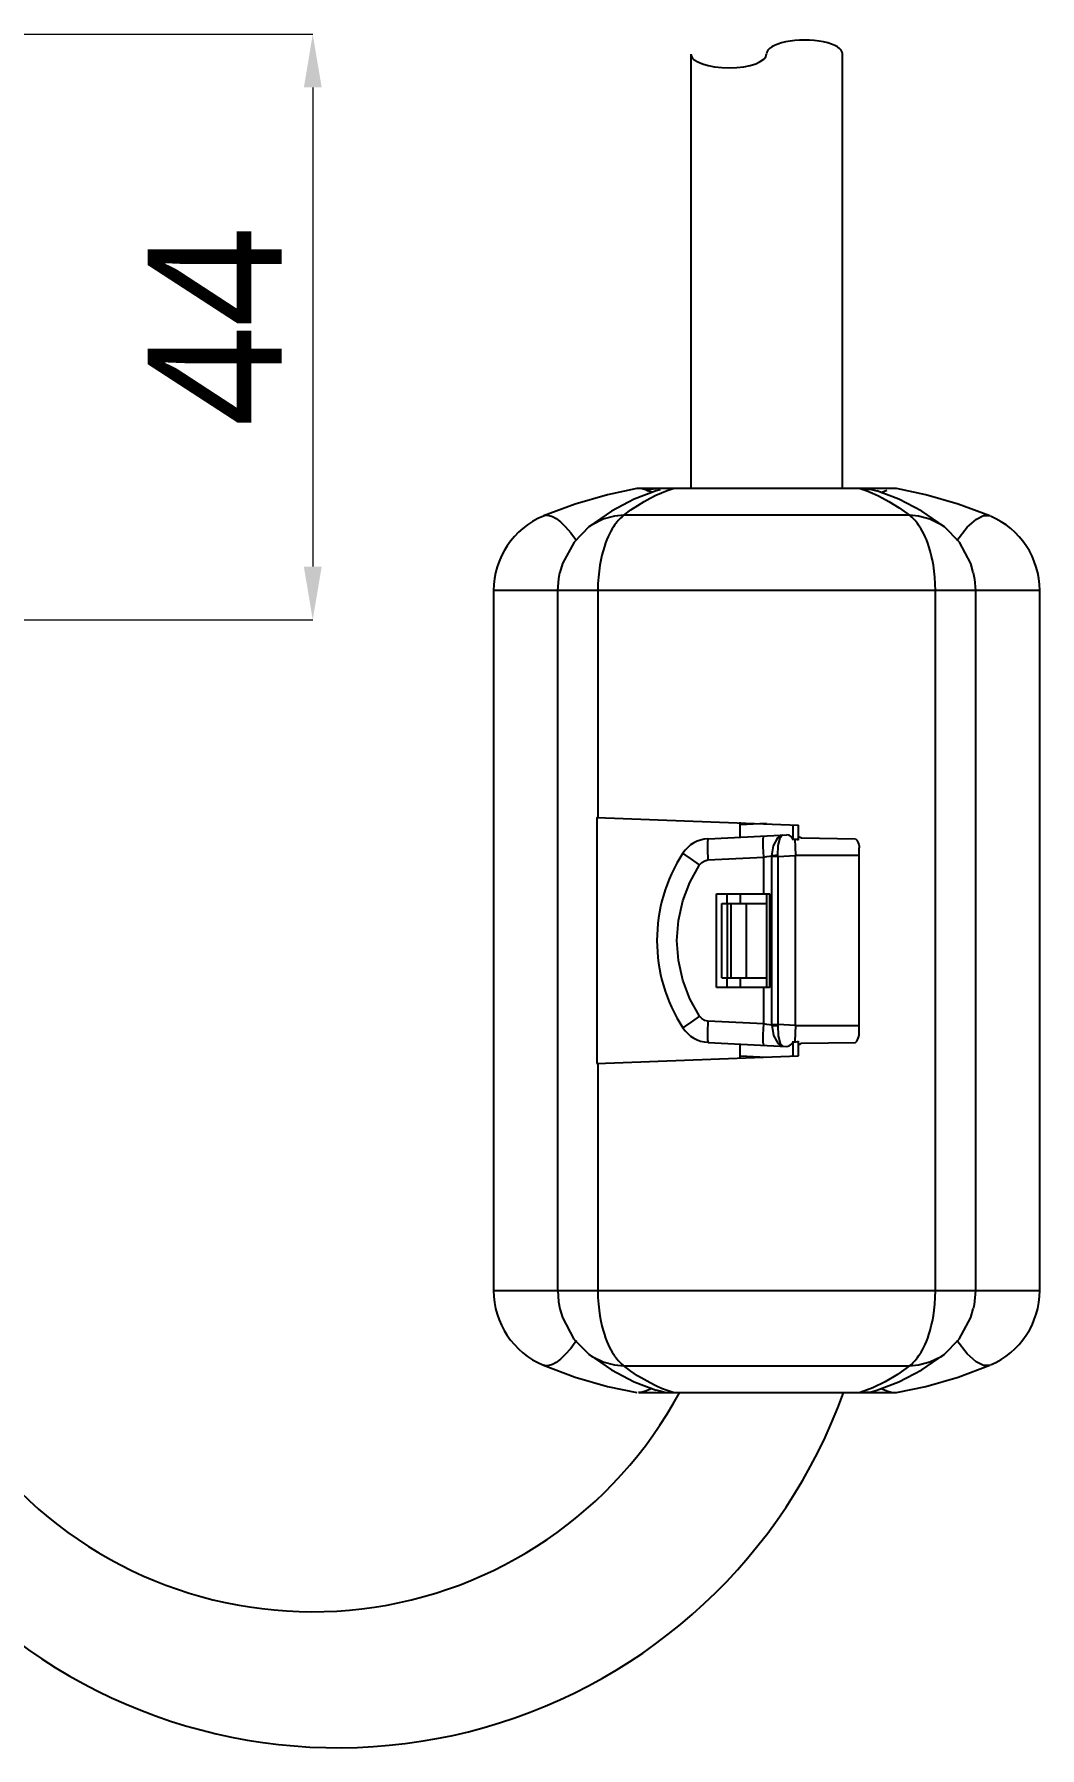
# Model space of a CAD drawing. Extents: x 0 to 1128, y 0 to 827.
# Drawn here: x 793.7 to 869.3, y 135.8 to 264.5 of the extents above; entities that cross this region are included whole.
import ezdxf

# ---------------------------------------------------------------- set-up
doc = ezdxf.new("R2010")
doc.units = 0
doc.header["$LTSCALE"] = 10
doc.header["$MEASUREMENT"] = 0
doc.header["$PDMODE"] = 3
doc.header["$PDSIZE"] = -10
doc.layers.get('0').update_dxf_attribs({"linetype": 'CONTINUOUS'})
doc.layers.get('DEFPOINTS').update_dxf_attribs({"linetype": 'CONTINUOUS'})
doc.layers.add('1', color=7, linetype='CONTINUOUS')
doc.layers.add('DEF_LAYER_ASSEM_MEMBER', color=7, linetype='CONTINUOUS')
doc.styles.add('Daelim Dimension', font='NanumGothic.ttf')
doc.dimstyles.new('DEFAULT', dxfattribs={"dimscale": 2, "dimtxt": 2, "dimasz": 2, "dimexe": 0, "dimexo": 2, "dimgap": 1, "dimtad": 1, "dimdec": 0, "dimzin": 9, "dimdsep": 46, "dimtxsty": 'Daelim Dimension', "dimcen": 0.5, "dimclrd": 5, "dimclre": 5, "dimclrt": 256, "dimadec": 1, "dimazin": 0, "dimtfac": 1, "dimtdec": 0, "dimtix": 1, "dimtmove": 0, "dimatfit": 3, "dimfxl": 0, "dimtolj": 1, "dimtzin": 1, "dimlwd": 9, "dimlwe": 9, "dimarcsym": 0})

# ---------------------------------------------------------------- blocks, each defined once
blk = doc.blocks.new('*D25')
at = {"color": 5, "lineweight": 9, "ltscale": 0.5}
for p, q in [((789.89, 264.49), (814.67, 264.49)), ((814.67, 260.49), (814.67, 224.49)), ((789.89, 220.49), (814.67, 220.49))]:
    blk.add_line(p, q, dxfattribs=at)
at = {"color": 5, "ltscale": 0.5}
for points in [[(814, 260.49), (815.34, 260.49), (814.67, 264.49)], [(814, 224.49), (815.34, 224.49), (814.67, 220.49)]]:
    blk.add_solid(points, dxfattribs=at)
at = {"layer": 'DEFPOINTS', "color": 0, "ltscale": 0.5}
for p in [(785.89, 264.49), (785.89, 220.49), (814.67, 220.49)]:
    blk.add_point(p, dxfattribs=at)
at = {"color": 7, "ltscale": 0.5, "insert": (807.33, 242.49), "char_height": 10, "attachment_point": 5, "rotation": 90, "style": 'Daelim Dimension'}
blk.add_mtext('\\A1;44', dxfattribs=at)

msp = doc.modelspace()

# ---------------------------------------------------------------- linework, layer by layer
at = {"color": 7, "ltscale": 0.5}
for p, q in [((843.07, 262.98), (843.07, 230.36)), ((854.47, 230.36), (854.47, 263.01))]:
    msp.add_line(p, q, dxfattribs=at)
for centre, radius, start, end in [((814.65, 177.29), 31.32, 221.9608, 331.6724), ((816.56, 176.14), 40.39, 231.4074, 340.1479)]:
    msp.add_arc(centre, radius, start, end, dxfattribs=at)
for centre, start_param, end_param in [((851.62, 263.01), 0, 3.141593), ((845.92, 263.01), 3.173573, 6.283185)]:
    msp.add_ellipse(centre, major_axis=(2.85, 0), ratio=0.36664, start_param=start_param, end_param=end_param, dxfattribs=at)
at = {"layer": '1'}
for p, q in [((858.52, 230.36), (839.03, 230.36)), ((857.54, 230.36), (840, 230.36))]:
    msp.add_line(p, q, dxfattribs=at)
at = {"layer": 'DEF_LAYER_ASSEM_MEMBER', "color": 7, "linetype": 'Continuous', "lineweight": -3}
for p, q in [((834.38, 229.19), (832, 228.3)), ((838.83, 229.55), (837.11, 228.65)), ((840.48, 230.19), (838.83, 229.55)), ((840.76, 230.26), (840.48, 230.19)), ((858.71, 229.55), (857.06, 230.19)), ((857.38, 230.07), (857.79, 230.23)), ((860.72, 229.89), (858.52, 230.36)), ((860.43, 228.65), (858.71, 229.55)), ((837.11, 228.65), (835.44, 227.5)), ((862.1, 227.5), (860.43, 228.65)), ((835.44, 227.5), (834.3, 226.34)), ((863.25, 226.33), (862.1, 227.5)), ((828.25, 222.69), (828.25, 170.1)), ((833.08, 170.1), (833.08, 222.69)), ((864.46, 222.69), (864.46, 170.1)), ((869.29, 170.1), (869.29, 222.69)), ((836.02, 205.65), (851.17, 205.06)), ((836.02, 205.65), (836.02, 187.15)), ((846.77, 204.17), (846.77, 205.29)), ((848.77, 205.19), (846.77, 205.08)), ((850.77, 203.95), (850.77, 205.08)), ((851.17, 203.95), (851.17, 205.06)), ((844.37, 204.04), (850.28, 204.35)), ((850.46, 204.31), (850.28, 204.35)), ((850.63, 204.19), (850.46, 204.31)), ((850.77, 203.99), (850.63, 204.19)), ((850.89, 204), (850.77, 203.99)), ((850.99, 204), (850.89, 204)), ((851.17, 204.21), (851.28, 204.17)), ((855.72, 203.49), (855.72, 203.36)), ((855.72, 189.43), (855.72, 203.36)), ((845, 199.91), (849, 199.91)), ((845, 192.88), (845, 199.91)), ((845.8, 199.19), (845.8, 199.91)), ((846.77, 199.91), (846.77, 199.19)), ((848.77, 199.91), (848.77, 192.88)), ((849, 192.88), (849, 199.91)), ((845.4, 199.19), (848.77, 199.19)), ((845.4, 193.6), (845.4, 199.19)), ((845.4, 193.6), (848.77, 193.6)), ((845.8, 192.88), (845.8, 193.6)), ((846.77, 193.6), (846.77, 192.88)), ((849, 192.88), (845, 192.88)), ((855.72, 189.31), (855.72, 189.43)), ((844.37, 188.75), (850.28, 188.44)), ((846.77, 187.5), (846.77, 188.63)), ((850.28, 188.44), (850.46, 188.48)), ((850.77, 187.71), (850.77, 188.84)), ((850.77, 188.8), (850.9, 188.79)), ((851.08, 188.81), (851.17, 188.84)), ((851.17, 187.73), (851.17, 188.84)), ((851.17, 188.58), (851.28, 188.62)), ((836.02, 187.15), (851.17, 187.73)), ((848.77, 187.6), (846.77, 187.71)), ((834.29, 166.46), (835.44, 165.29)), ((862.1, 165.29), (863.24, 166.46)), ((835.44, 165.29), (837.11, 164.15)), ((860.43, 164.15), (862.1, 165.29)), ((837.11, 164.15), (838.83, 163.24)), ((858.71, 163.24), (860.43, 164.15)), ((836.82, 162.9), (839.03, 162.44)), ((838.83, 163.24), (840.48, 162.61)), ((839.41, 162.46), (839.14, 162.43)), ((839.14, 162.43), (858.4, 162.43)), ((839.75, 162.56), (839.41, 162.46)), ((840.17, 162.73), (839.75, 162.56)), ((857.06, 162.61), (858.71, 163.24)), ((858.14, 162.46), (858.4, 162.43)), ((858.4, 162.43), (858.52, 162.43))]:
    msp.add_line(p, q, dxfattribs=at)
at = {"layer": 'DEF_LAYER_ASSEM_MEMBER', "color": 9, "linetype": 'Continuous', "lineweight": -3}
for p, q in [((841.31, 230.21), (841.74, 230.37)), ((856.72, 230.02), (857.17, 229.81)), ((857.17, 229.81), (857.96, 229.39)), ((832.25, 228.35), (832.44, 228.33)), ((859.5, 228.35), (838.04, 228.35)), ((860.18, 228.3), (861.04, 228.08)), ((835.44, 227.5), (835.71, 227.69)), ((869.29, 222.69), (828.25, 222.69)), ((836.09, 222.69), (836.09, 205.64)), ((861.46, 170.1), (861.46, 222.69)), ((850.9, 204), (850.91, 203.45)), ((850.91, 203.45), (850.93, 202.78)), ((844.36, 202.45), (848.55, 202.66)), ((848.55, 199.91), (848.55, 202.66)), ((849.62, 202.72), (849.16, 202.72)), ((849.16, 190.08), (849.16, 202.72)), ((849.62, 202.72), (850.93, 202.78)), ((849.62, 202.72), (849.62, 202.78)), ((849.62, 202.72), (849.62, 190.08)), ((855.72, 202.78), (850.93, 202.78)), ((850.93, 190.01), (850.93, 202.78)), ((845.8, 199.19), (845.8, 193.6)), ((846.11, 193.6), (846.11, 199.19)), ((847.24, 199.19), (847.24, 193.6)), ((848.55, 190.13), (848.55, 192.88)), ((848.55, 190.13), (844.36, 190.35)), ((849.16, 190.08), (849.62, 190.08)), ((850.93, 190.01), (849.62, 190.08)), ((849.62, 190.01), (849.62, 190.08)), ((850.93, 190.01), (850.9, 188.85)), ((850.93, 190.01), (855.72, 190.01)), ((850.9, 188.85), (850.9, 188.79)), ((836.09, 187.15), (836.09, 170.1)), ((828.25, 170.1), (869.29, 170.1)), ((862.1, 165.29), (861.83, 165.1)), ((837.37, 164.49), (836.5, 164.71)), ((838.04, 164.44), (859.5, 164.44))]:
    msp.add_line(p, q, dxfattribs=at)
at = {"layer": 'DEF_LAYER_ASSEM_MEMBER', "color": 7, "linetype": 'Continuous', "lineweight": -3}
for points in [[(839.03, 230.36), (836.82, 229.89), (834.38, 229.19)], [(840.17, 230.07), (839.75, 230.23), (839.41, 230.33)], [(839.78, 230.17), (839.89, 230.25), (840.24, 230.33), (840.47, 230.37)], [(855.8, 230.37), (856.64, 230.29), (857.06, 230.19)], [(865.55, 228.3), (863.16, 229.19), (860.72, 229.89)], [(834.3, 226.34), (833.43, 224.73), (833.24, 224.06)], [(864.3, 224.06), (864.11, 224.72), (863.25, 226.33)], [(833.08, 222.69), (833.15, 223.57), (833.24, 224.06)], [(864.3, 224.06), (864.4, 223.56), (864.46, 222.69)], [(849.62, 202.78), (849.65, 203.55), (849.79, 204.12), (849.99, 204.34)], [(851.17, 203.95), (851.08, 203.98), (850.99, 204)], [(851.28, 204.17), (851.38, 204.11), (855.46, 204.04)], [(855.46, 204.04), (855.54, 203.95), (855.61, 203.85), (855.66, 203.74), (855.7, 203.61), (855.72, 203.49)], [(849.62, 190.01), (849.65, 189.24), (849.79, 188.67), (849.99, 188.46)], [(855.46, 188.75), (855.54, 188.84), (855.61, 188.94), (855.66, 189.06), (855.7, 189.18), (855.72, 189.31)], [(850.46, 188.48), (850.63, 188.6), (850.77, 188.8)], [(850.9, 188.79), (850.99, 188.8), (851.08, 188.81)], [(851.28, 188.62), (851.38, 188.68), (855.46, 188.75)], [(833.08, 170.1), (833.14, 169.26), (833.24, 168.74)], [(864.46, 170.1), (864.36, 169.02), (864.3, 168.74)], [(833.24, 168.74), (833.43, 168.07), (834.29, 166.46)], [(863.24, 166.46), (864.11, 168.07), (864.3, 168.74)], [(832, 164.49), (834.38, 163.6), (836.82, 162.9)], [(858.52, 162.44), (860.72, 162.9), (863.16, 163.6), (865.55, 164.49)], [(841.13, 162.44), (840.76, 162.53), (840.48, 162.61)], [(855.8, 162.43), (856.64, 162.5), (857.06, 162.61)], [(857.38, 162.73), (857.79, 162.56), (858.14, 162.46)]]:
    msp.add_lwpolyline(points, dxfattribs=at)
at = {"layer": 'DEF_LAYER_ASSEM_MEMBER', "color": 9, "linetype": 'Continuous', "lineweight": -3}
for points in [[(839.09, 229.09), (839.56, 229.38), (840.01, 229.63), (840.45, 229.85)], [(840.45, 229.85), (840.88, 230.04), (841.31, 230.21)], [(855.8, 230.37), (856.26, 230.2), (856.72, 230.02)], [(857.96, 229.39), (858.74, 228.9), (859.5, 228.35)], [(832, 228.3), (832.1, 228.34), (832.25, 228.35)], [(832.44, 228.33), (832.68, 228.25), (832.96, 228.1), (833.28, 227.85)], [(835.71, 227.69), (836.5, 228.08), (837.37, 228.3)], [(838.04, 228.35), (837.96, 228.28), (837.88, 228.21), (837.79, 228.13), (837.71, 228.05), (837.62, 227.95), (837.53, 227.85), (837.44, 227.73), (837.35, 227.61), (837.26, 227.47), (837.17, 227.32), (837.07, 227.15), (836.97, 226.96), (836.87, 226.75), (836.77, 226.53), (836.67, 226.27), (836.58, 226), (836.48, 225.68), (836.4, 225.36)], [(837.37, 228.3), (837.59, 228.33), (837.81, 228.35), (838.04, 228.35)], [(838.04, 228.35), (838.58, 228.75), (839.09, 229.09)], [(859.5, 228.35), (859.73, 228.35), (859.95, 228.33), (860.18, 228.3)], [(860.96, 225.99), (860.87, 226.26), (860.77, 226.52), (860.67, 226.74), (860.57, 226.96), (860.48, 227.14), (860.38, 227.31), (860.29, 227.46), (860.19, 227.6), (860.1, 227.73), (860.01, 227.85), (859.92, 227.95), (859.84, 228.05), (859.75, 228.13), (859.67, 228.21), (859.59, 228.28), (859.5, 228.35)], [(861.04, 228.08), (861.83, 227.69), (862.1, 227.5)], [(863.05, 226.45), (863.85, 227.45), (864.53, 228.06), (865.07, 228.32), (865.5, 228.32), (865.55, 228.3)], [(833.28, 227.85), (833.64, 227.51), (834.05, 227.04), (834.49, 226.45)], [(836.4, 225.36), (836.31, 224.98), (836.24, 224.6), (836.18, 224.16), (836.13, 223.71), (836.1, 223.2), (836.09, 222.69)], [(861.46, 222.69), (861.44, 223.2), (861.41, 223.71), (861.36, 224.16), (861.3, 224.6), (861.23, 224.98), (861.14, 225.36), (861.06, 225.68), (860.96, 225.99)], [(844.37, 204.04), (844.33, 203.83), (844.33, 203.24), (844.36, 202.45)], [(848.55, 202.66), (848.52, 203.46), (848.52, 204.04), (848.55, 204.26)], [(849.16, 202.76), (849.28, 203.52), (849.61, 204.11), (849.99, 204.34)], [(843.73, 202.08), (843.12, 202.5), (842.65, 202.83), (842.48, 202.96)], [(843.73, 202.08), (843.9, 202.27), (844.12, 202.39), (844.36, 202.45)], [(848.55, 202.66), (848.78, 202.7), (848.99, 202.73), (849.16, 202.76)], [(849.62, 202.78), (849.44, 202.78), (849.28, 202.77), (849.16, 202.76)], [(843.73, 190.71), (843, 192.02), (842.47, 193.43), (842.14, 194.9), (842.03, 196.4), (842.14, 197.9), (842.47, 199.37), (843.01, 200.77), (843.73, 202.08)], [(843.73, 190.71), (843.12, 190.29), (842.65, 189.96), (842.48, 189.83)], [(844.36, 190.35), (844.12, 190.4), (843.9, 190.53), (843.73, 190.71)], [(844.36, 190.35), (844.33, 189.55), (844.33, 188.97), (844.37, 188.75)], [(848.55, 188.53), (848.52, 188.75), (848.52, 189.33), (848.55, 190.13)], [(849.16, 190.03), (848.99, 190.06), (848.78, 190.09), (848.55, 190.13)], [(849.16, 190.03), (849.28, 190.02), (849.44, 190.01), (849.62, 190.01)], [(849.16, 190.03), (849.28, 189.27), (849.61, 188.69), (849.99, 188.46)], [(836.09, 170.1), (836.1, 169.59), (836.13, 169.08), (836.18, 168.64), (836.24, 168.2), (836.31, 167.81), (836.4, 167.44), (836.48, 167.11), (836.58, 166.8)], [(861.23, 167.81), (861.3, 168.19), (861.36, 168.63), (861.41, 169.08), (861.44, 169.59), (861.46, 170.1)], [(859.5, 164.44), (859.59, 164.51), (859.67, 164.58), (859.75, 164.66), (859.84, 164.75), (859.92, 164.84), (860.01, 164.95), (860.1, 165.06), (860.19, 165.19), (860.29, 165.33), (860.38, 165.48), (860.48, 165.65), (860.57, 165.84), (860.67, 166.05), (860.77, 166.27), (860.87, 166.53), (860.96, 166.8), (861.06, 167.11), (861.14, 167.44), (861.23, 167.81)], [(834.49, 166.35), (834.05, 165.75), (833.64, 165.29), (833.28, 164.94)], [(836.58, 166.8), (836.67, 166.53), (836.77, 166.27), (836.87, 166.04), (836.97, 165.83), (837.07, 165.65), (837.17, 165.47), (837.26, 165.32), (837.35, 165.18), (837.44, 165.06), (837.53, 164.94), (837.62, 164.84), (837.71, 164.74), (837.79, 164.66), (837.88, 164.58), (837.96, 164.51), (838.04, 164.44)], [(865.55, 164.49), (865.49, 164.47), (865.07, 164.47), (864.52, 164.74), (863.84, 165.34), (863.05, 166.35)], [(833.28, 164.94), (832.96, 164.7), (832.68, 164.54), (832.44, 164.46), (832.25, 164.44)], [(836.5, 164.71), (835.71, 165.1), (835.44, 165.29)], [(861.83, 165.1), (861.04, 164.71), (860.18, 164.49)], [(832.25, 164.44), (832.1, 164.46), (832, 164.49)], [(838.04, 164.44), (837.81, 164.45), (837.59, 164.46), (837.37, 164.49)], [(839.56, 163.41), (839.08, 163.7), (838.58, 164.04), (838.04, 164.44)], [(859.5, 164.44), (858.6, 163.8), (857.68, 163.24)], [(860.18, 164.49), (859.95, 164.46), (859.73, 164.45), (859.5, 164.44)], [(840.45, 162.94), (840.01, 163.16), (839.56, 163.41)], [(841.74, 162.43), (841.3, 162.58), (840.88, 162.75), (840.45, 162.94)], [(857.68, 163.24), (856.74, 162.79), (855.8, 162.43)]]:
    msp.add_lwpolyline(points, dxfattribs=at)
at = {"layer": 'DEF_LAYER_ASSEM_MEMBER', "color": 7, "linetype": 'Continuous', "lineweight": -3}
for centre, radius, start, end in [((834.33, 222.69), 6.07, 112.6184, 180), ((863.22, 222.69), 6.07, 0, 67.0214), ((844.49, 201.65), 2.4, 93, 146.8091), ((852.52, 196.4), 11.99, 146.8091, 213.1909), ((844.49, 191.15), 2.4, 213.1909, 267), ((834.33, 170.1), 6.07, 180, 247.3816), ((863.22, 170.1), 6.07, 292.9786, 0)]:
    msp.add_arc(centre, radius, start, end, dxfattribs=at)

# ---------------------------------------------------------------- dimensions: what is measured, and where the dimension line sits
at = {"color": 5, "ltscale": 0.5}
dim = msp.add_linear_dim(base=(814.67, 220.49), p1=(785.89, 264.49), p2=(785.89, 220.49), angle=90, dimstyle='DEFAULT', override={"dimtxt": 5, "dimclrt": 7}, dxfattribs=at)
dim.commit()
dim.dimension.update_dxf_attribs({"geometry": '*D25', "text_midpoint": (814.67, 242.49), "dimtype": 160})

doc.saveas('drawing.dxf')
